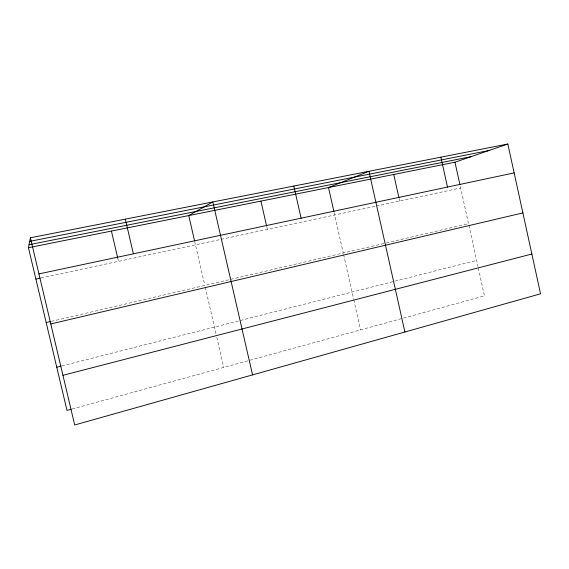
<?xml version="1.0" encoding="UTF-8"?>
<svg xmlns="http://www.w3.org/2000/svg" width="569" height="569" viewBox="0 0 569 569"><rect width="100%" height="100%" fill="white"/><g stroke="black" fill="none" stroke-linecap="round" stroke-linejoin="round"><path stroke-width="0.43" stroke-dasharray="2.85 2.13" d="M72.114 409.011L484.447 295.894L478.145 267.302M61.914 365.903L394.04 281.385M394.893 281.171L476.616 260.374M51.366 321.35L385.476 243.119M386.337 242.92L468.529 223.674L460.086 185.387M41.046 277.971L375.412 206.248M376.28 206.063L460.655 187.962M117.691 257.899L118.501 261.356M194.683 241.405L204.84 285.418M205.231 287.117L216.035 333.953M216.825 337.381L223.752 367.41M266.79 226.846L267.38 229.421M334.103 212.415L343.249 253.006M343.633 254.706L353.605 298.945M353.797 299.806L360.568 329.878M399.104 198.474L399.673 201.042M468.906 225.381L477.953 266.441"/><path stroke-width="0.85" d="M71.26 409.246L66.993 410.413L28.45 247.707L30.392 237.785L507.84 144.021L540.55 293.81L74.703 424.979L30.392 237.785M28.45 247.707L454.972 162.201L507.84 144.021M62.946 375.312L531.866 254.023M56.758 367.218L61.054 366.123M46.181 322.566L50.506 321.549M50.783 323.953L522.883 212.913M35.883 279.08L40.186 278.156M38.941 273.909L514.148 172.891M29.033 244.734L471.118 156.653M29.688 241.377L489.041 150.486M125.315 219.143L133.402 253.831M111.424 231.071L117.691 257.899M252.572 374.9L212.849 201.952L188.73 215.573L194.484 240.545M260.922 201.106L266.598 225.993M293.824 186.049L301.108 218.183M333.911 211.554L328.505 187.557L368.954 171.297L404.9 332.004M393.755 174.477L398.912 197.614M454.972 162.201L459.894 184.527M440.89 157.165L447.49 187.059"/></g></svg>
